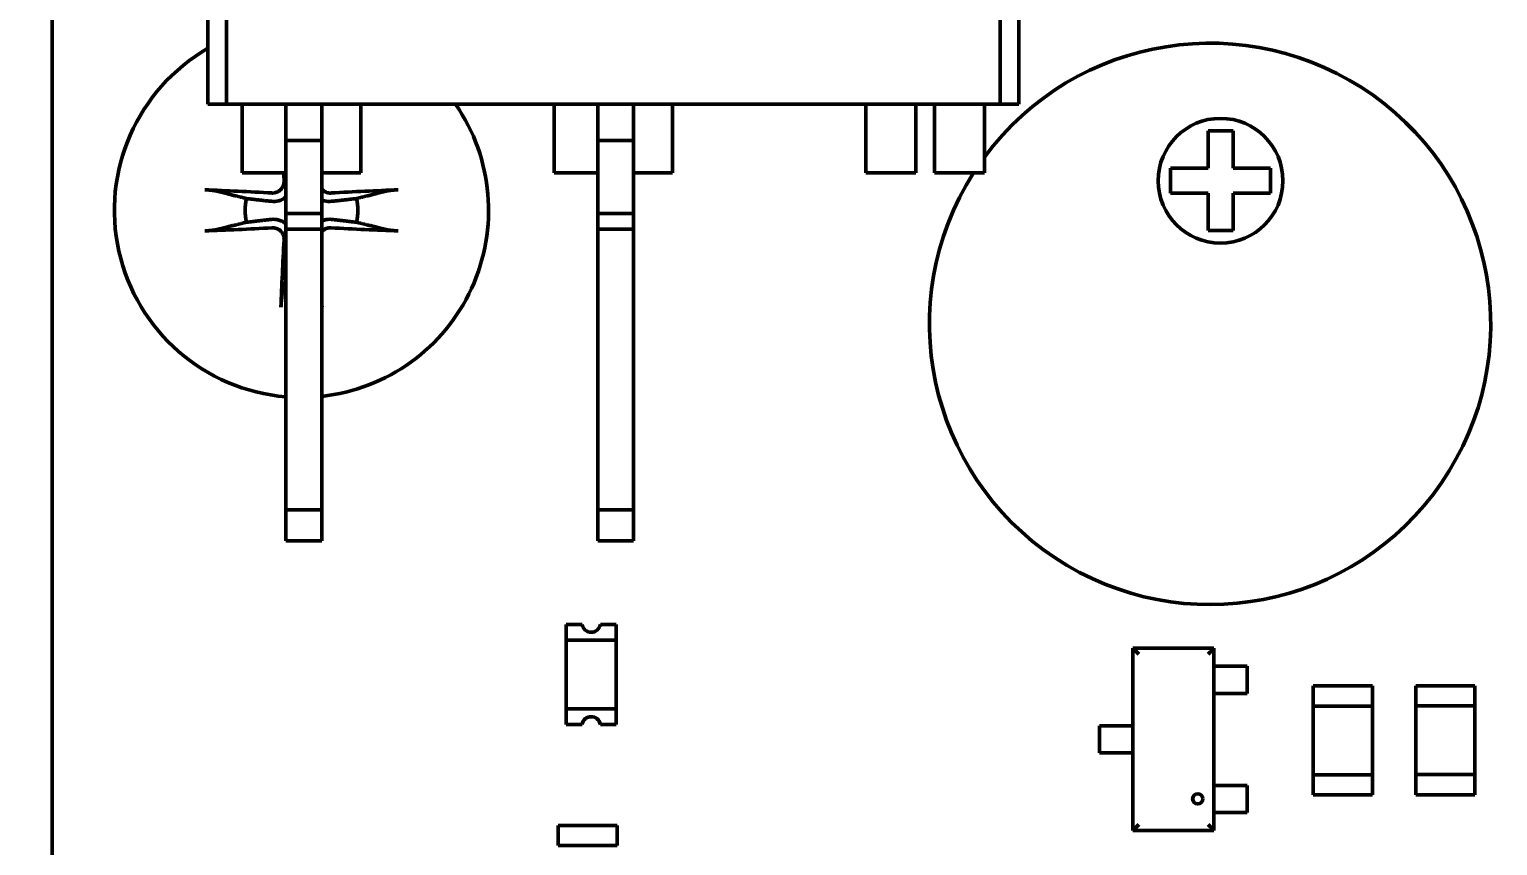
# Model space of a CAD drawing. Header units: millimetres. Extents: x 0 to 841, y 0 to 594.
# Drawn here: x 390.05 to 413.59, y 297.44 to 310.52 of the extents above; entities that cross this region are included whole.
import ezdxf

# ---------------------------------------------------------------- set-up
doc = ezdxf.new("R2010")
doc.units = ezdxf.units.MM
for name, color, linetype, lineweight in [('Dimension (ISO)', 7, 'Continuous', 25), ('Hatch (ISO)', 7, 'Continuous', 18), ('Visible (ISO)', 7, 'Continuous', 50)]:
    doc.layers.add(name, color=color, linetype=linetype, lineweight=lineweight)
doc.styles.add('Note Text (ISO)', font='tahoma.ttf')
doc.dimstyles.new('Default (ISO)', dxfattribs={"dimtxt": 3.5, "dimasz": 2.5, "dimexe": 3.175, "dimexo": 0, "dimgap": 0.762, "dimtad": 1, "dimrnd": 1e-08, "dimtxsty": 'Note Text (ISO)', "dimcen": 0.09, "dimdle": 10, "dimclrd": 256, "dimclre": 256, "dimclrt": 256, "dimadec": 0, "dimazin": 0, "dimtfac": 1.001486, "dimtmove": 0, "dimatfit": 3, "dimfxl": 1, "dimtolj": 1, "dimtzin": 0, "dimlwd": -1, "dimlwe": -1, "dimarcsym": 0})

# ---------------------------------------------------------------- blocks, each defined once
blk = doc.blocks.new('*D15')
at = {"layer": 'Defpoints', "color": 0, "transparency": 16777216}
for p in [(403.259, 321.832), (351.586, 205.621), (382.416, 205.621)]:
    blk.add_point(p, dxfattribs=at)
at = {"layer": 'Dimension (ISO)', "transparency": 16777216}
for p, q in [((403.259, 321.832), (348.411, 321.832)), ((351.586, 319.332), (351.586, 208.121)), ((382.416, 205.621), (348.411, 205.621))]:
    blk.add_line(p, q, dxfattribs=at)
for points in [[(351.169, 319.332), (352.003, 319.332), (351.586, 321.832)], [(351.169, 208.121), (352.003, 208.121), (351.586, 205.621)]]:
    blk.add_solid(points, dxfattribs=at)
at = {"layer": 'Dimension (ISO)', "transparency": 16777216, "insert": (346.381, 257.888), "char_height": 3.5, "attachment_point": 1, "rotation": 90, "style": 'Note Text (ISO)'}
blk.add_mtext('\\A1;116,21', dxfattribs=at)

msp = doc.modelspace()

# ---------------------------------------------------------------- hatches: boundary and pattern name
at = {"layer": 'Hatch (ISO)'}
h = msp.add_hatch(dxfattribs=at)
h.set_pattern_fill('ANSI31', color=256, scale=25.4, style=0)
h.set_pattern_definition([(45, (0, 0), (-2.245064, 2.245064), [])])
edge = h.paths.add_edge_path()
edge.add_ellipse((416.288, 307.621), major_axis=(-9.758, 2.186), ratio=1, start_angle=270, end_angle=282.6294)
edge.add_line((416.288, 317.621), (382.416, 317.621))
edge.add_ellipse((382.416, 312.621), major_axis=(-5, 0), ratio=1, start_angle=270, end_angle=360)
edge.add_line((377.416, 312.621), (377.416, 210.621))
edge.add_ellipse((382.416, 210.621), major_axis=(0, -5), ratio=1, start_angle=270, end_angle=360)
edge.add_line((382.416, 205.621), (416.288, 205.621))
edge.add_ellipse((416.288, 215.621), major_axis=(10, 0), ratio=1, start_angle=270, end_angle=282.6294)
edge.add_ellipse((445.416, 85.621), major_axis=(120.242, 26.942), ratio=1, start_angle=64.74122, end_angle=90, ccw=False)
edge.add_ellipse((474.544, 215.621), major_axis=(9.758, -2.186), ratio=1, start_angle=270, end_angle=282.6294)
edge.add_line((474.544, 205.621), (558.416, 205.621))
edge.add_ellipse((558.416, 210.621), major_axis=(5, 0), ratio=1, start_angle=270, end_angle=360)
edge.add_line((563.416, 210.621), (563.416, 312.621))
edge.add_ellipse((558.416, 312.621), major_axis=(0, 5), ratio=1, start_angle=270, end_angle=360)
edge.add_line((558.416, 317.621), (474.544, 317.621))
edge.add_ellipse((474.544, 307.621), major_axis=(-10, 0), ratio=1, start_angle=270, end_angle=282.6294)
edge.add_ellipse((445.416, 437.621), major_axis=(-120.242, -26.942), ratio=1, start_angle=64.74122, end_angle=90, ccw=False)
edge = h.paths.add_edge_path(flags=0)
edge.add_line((388.916, 208.621), (388.916, 210.621))
edge.add_ellipse((382.416, 210.621), major_axis=(0, 6.5), ratio=1, start_angle=270, end_angle=363.5049)
edge.add_line((382.019, 217.108), (380.416, 217.108))
edge.add_line((380.416, 217.108), (380.416, 221.814))
edge.add_spline(control_points=[(380.416, 221.814), (380.416, 222.421), (380.5, 223.145), (380.692, 224.324), (380.822, 224.956), (381.036, 226.225), (381.109, 226.863), (381.109, 228.037), (381.036, 228.675), (380.822, 229.944), (380.692, 230.576), (380.5, 231.755), (380.416, 232.479), (380.416, 233.086)], knot_values=[1.346639, 1.346639, 1.346639, 1.346639, 1.528836, 1.528836, 1.705012, 1.705012, 1.881187, 1.881187, 2.057362, 2.057362, 2.233538, 2.233538, 2.415734, 2.415734, 2.415734, 2.415734], degree=3, periodic=0)
edge.add_line((380.416, 233.086), (380.416, 241.621))
edge.add_ellipse((380.416, 244.121), major_axis=(2.5, 0), ratio=1, start_angle=270, end_angle=450)
edge.add_line((380.416, 246.621), (380.416, 276.621))
edge.add_ellipse((380.416, 279.121), major_axis=(2.5, 0), ratio=1, start_angle=270, end_angle=450)
edge.add_line((380.416, 281.621), (380.416, 306.121))
edge.add_line((380.416, 306.121), (382.489, 306.121))
edge.add_ellipse((382.416, 312.621), major_axis=(6.5, 0.073), ratio=1, start_angle=270, end_angle=359.355)
edge.add_line((388.916, 312.621), (388.916, 314.621))
edge.add_line((388.916, 314.621), (416.288, 314.621))
edge.add_ellipse((416.288, 307.621), major_axis=(7, 0), ratio=1, start_angle=77.3706, end_angle=90, ccw=False)
edge.add_ellipse((445.416, 437.621), major_axis=(123.169, -27.598), ratio=1, start_angle=270, end_angle=279.22446)
edge.add_ellipse((445.416, 311.397), major_axis=(-0.223, -7.497), ratio=1, start_angle=270, end_angle=453.4049)
edge.add_ellipse((445.416, 437.621), major_axis=(126.001, 7.497), ratio=1, start_angle=270, end_angle=279.22446)
edge.add_ellipse((474.544, 307.621), major_axis=(6.831, 1.531), ratio=1, start_angle=77.3706, end_angle=90, ccw=False)
edge.add_line((474.544, 314.621), (535.916, 314.621))
edge.add_ellipse((538.416, 314.621), major_axis=(0, -2.5), ratio=1, start_angle=270, end_angle=450)
edge.add_line((540.916, 314.621), (551.918, 314.621))
edge.add_line((551.918, 314.621), (551.918, 312.445))
edge.add_ellipse((558.416, 312.621), major_axis=(0.176, -6.498), ratio=1, start_angle=270, end_angle=359.0971)
edge.add_line((558.489, 306.121), (560.416, 306.121))
edge.add_line((560.416, 306.121), (560.416, 217.108))
edge.add_line((560.416, 217.108), (558.813, 217.108))
edge.add_ellipse((558.416, 210.621), major_axis=(-6.488, 0.397), ratio=1, start_angle=270, end_angle=361.9571)
edge.add_line((551.918, 210.796), (551.918, 208.621))
edge.add_line((551.918, 208.621), (540.916, 208.621))
edge.add_ellipse((538.416, 208.621), major_axis=(0, 2.5), ratio=1, start_angle=270, end_angle=450)
edge.add_line((535.916, 208.621), (474.544, 208.621))
edge.add_ellipse((474.544, 215.621), major_axis=(-7, 0), ratio=1, start_angle=77.3706, end_angle=90, ccw=False)
edge.add_ellipse((445.416, 85.621), major_axis=(-123.169, 27.598), ratio=1, start_angle=270, end_angle=279.22446)
edge.add_ellipse((445.416, 211.844), major_axis=(0.223, 7.497), ratio=1, start_angle=270, end_angle=453.4049)
edge.add_ellipse((445.416, 85.621), major_axis=(-126.001, -7.497), ratio=1, start_angle=270, end_angle=279.22446)
edge.add_ellipse((416.288, 215.621), major_axis=(-6.831, -1.531), ratio=1, start_angle=77.3706, end_angle=90, ccw=False)
edge.add_line((416.288, 208.621), (388.916, 208.621))
edge = h.paths.add_edge_path(flags=0)
edge.add_ellipse((557.666, 211.371), major_axis=(0, 2.172), ratio=1, start_angle=0, end_angle=360)
edge = h.paths.add_edge_path(flags=0)
edge.add_ellipse((557.666, 311.871), major_axis=(0, 2.172), ratio=1, start_angle=0, end_angle=360)
edge = h.paths.add_edge_path(flags=0)
edge.add_ellipse((383.166, 311.871), major_axis=(0, 2.172), ratio=1, start_angle=0, end_angle=360)
edge = h.paths.add_edge_path(flags=0)
edge.add_ellipse((383.166, 211.371), major_axis=(0, 2.172), ratio=1, start_angle=0, end_angle=360)
edge = h.paths.add_edge_path(flags=0)
edge.add_ellipse((445.416, 214.344), major_axis=(0, 2), ratio=1, start_angle=0, end_angle=360)
edge = h.paths.add_edge_path(flags=0)
edge.add_ellipse((445.416, 308.897), major_axis=(0, 2), ratio=1, start_angle=0, end_angle=360)

# ---------------------------------------------------------------- linework, layer by layer
at = {"layer": 'Visible (ISO)'}
for p, q in [((393.216, 309.321), (393.216, 314.621)), ((405.616, 309.321), (405.616, 314.621)), ((392.916, 312.321), (392.916, 309.321)), ((405.916, 312.321), (405.916, 309.321)), ((390.416, 230.41), (390.416, 311.621)), ((393.216, 309.321), (392.916, 309.321)), ((393.216, 309.321), (405.616, 309.321)), ((393.466, 308.221), (393.466, 309.321)), ((394.166, 308.939), (394.166, 309.321)), ((394.741, 308.939), (394.741, 309.321)), ((395.366, 308.221), (395.366, 309.321)), ((398.466, 308.221), (398.466, 309.321)), ((399.166, 308.939), (399.166, 309.321)), ((399.741, 308.939), (399.741, 309.321)), ((400.366, 308.221), (400.366, 309.321)), ((403.466, 308.221), (403.466, 309.321)), ((404.266, 308.221), (404.266, 309.321)), ((404.566, 308.221), (404.566, 309.321)), ((405.366, 308.221), (405.366, 309.321)), ((405.616, 309.321), (405.916, 309.321)), ((394.166, 308.939), (394.166, 308.804)), ((394.741, 308.939), (394.741, 308.804)), ((399.166, 308.939), (399.166, 308.804)), ((399.741, 308.939), (399.741, 308.804)), ((408.952, 308.896), (408.952, 308.296)), ((409.352, 308.896), (408.952, 308.896)), ((409.352, 308.296), (409.352, 308.896)), ((394.166, 308.769), (394.166, 308.804)), ((394.166, 308.769), (394.166, 308.74)), ((394.166, 307.571), (394.166, 308.74)), ((394.741, 308.74), (394.166, 308.74)), ((394.741, 308.769), (394.741, 308.804)), ((394.741, 308.769), (394.741, 308.74)), ((394.741, 307.571), (394.741, 308.74)), ((399.166, 308.769), (399.166, 308.804)), ((399.166, 308.769), (399.166, 308.74)), ((399.166, 307.571), (399.166, 308.74)), ((399.741, 308.74), (399.166, 308.74)), ((399.741, 308.769), (399.741, 308.804)), ((399.741, 308.769), (399.741, 308.74)), ((399.741, 307.571), (399.741, 308.74)), ((394.166, 308.221), (393.466, 308.221)), ((395.366, 308.221), (394.741, 308.221)), ((399.166, 308.221), (398.466, 308.221)), ((400.366, 308.221), (399.741, 308.221)), ((404.266, 308.221), (403.466, 308.221)), ((405.366, 308.221), (404.566, 308.221)), ((408.352, 308.296), (408.352, 307.896)), ((408.952, 308.296), (408.352, 308.296)), ((409.952, 308.296), (409.352, 308.296)), ((409.952, 307.896), (409.952, 308.296)), ((408.352, 307.896), (408.952, 307.896)), ((408.952, 307.896), (408.952, 307.296)), ((409.352, 307.896), (409.952, 307.896)), ((409.352, 307.296), (409.352, 307.896)), ((394.741, 307.571), (394.166, 307.571)), ((394.166, 307.321), (394.166, 307.571)), ((394.741, 307.321), (394.741, 307.571)), ((399.741, 307.571), (399.166, 307.571)), ((399.166, 307.321), (399.166, 307.571)), ((399.741, 307.321), (399.741, 307.571)), ((394.741, 307.321), (394.166, 307.321)), ((394.166, 302.821), (394.166, 307.321)), ((394.741, 302.821), (394.741, 307.321)), ((399.741, 307.321), (399.166, 307.321)), ((399.166, 302.821), (399.166, 307.321)), ((399.741, 302.821), (399.741, 307.321)), ((408.952, 307.296), (409.352, 307.296)), ((394.741, 302.821), (394.166, 302.821)), ((394.166, 302.321), (394.166, 302.821)), ((394.741, 302.321), (394.741, 302.821)), ((399.741, 302.821), (399.166, 302.821)), ((399.166, 302.321), (399.166, 302.821)), ((399.741, 302.321), (399.741, 302.821)), ((394.741, 302.321), (394.166, 302.321)), ((399.741, 302.321), (399.166, 302.321)), ((398.916, 300.98), (398.662, 300.98)), ((398.662, 300.98), (398.662, 300.73)), ((399.462, 300.98), (399.208, 300.98)), ((399.462, 300.73), (399.462, 300.98)), ((398.662, 300.692), (398.662, 300.73)), ((398.662, 300.73), (399.462, 300.73)), ((398.662, 300.692), (398.662, 300.593)), ((399.462, 300.692), (399.462, 300.73)), ((399.462, 300.692), (399.462, 300.593)), ((398.662, 299.767), (398.662, 300.593)), ((399.462, 299.767), (399.462, 300.593)), ((409.046, 300.6), (407.746, 300.6)), ((407.746, 300.6), (407.746, 297.68)), ((407.746, 300.6), (407.808, 300.539)), ((407.84, 300.506), (407.808, 300.539)), ((408.953, 300.506), (408.985, 300.539)), ((409.046, 300.6), (408.985, 300.539)), ((409.046, 300.6), (409.046, 297.68)), ((409.17, 300.312), (409.046, 300.312)), ((409.046, 300.312), (409.046, 299.877)), ((409.17, 300.312), (409.277, 300.312)), ((409.318, 300.312), (409.277, 300.312)), ((409.424, 300.312), (409.318, 300.312)), ((409.581, 300.312), (409.424, 300.312)), ((409.581, 300.312), (409.581, 299.877)), ((410.639, 299.673), (410.639, 299.996)), ((410.639, 299.996), (411.588, 299.996)), ((411.588, 299.996), (411.588, 299.673)), ((412.281, 299.676), (412.281, 300)), ((412.281, 300), (413.23, 300)), ((413.23, 300), (413.23, 299.676)), ((398.662, 299.767), (398.662, 299.667)), ((399.462, 299.767), (399.462, 299.667)), ((409.17, 299.877), (409.046, 299.877)), ((409.17, 299.877), (409.277, 299.877)), ((409.318, 299.877), (409.277, 299.877)), ((409.424, 299.877), (409.318, 299.877)), ((409.581, 299.877), (409.424, 299.877)), ((398.662, 299.63), (398.662, 299.667)), ((399.462, 299.63), (398.662, 299.63)), ((398.662, 299.63), (398.662, 299.38)), ((399.462, 299.63), (399.462, 299.667)), ((399.462, 299.38), (399.462, 299.63)), ((411.588, 299.673), (410.639, 299.673)), ((410.639, 298.573), (410.639, 299.671)), ((410.639, 299.671), (411.588, 299.671)), ((411.588, 299.671), (411.588, 298.573)), ((413.23, 299.676), (412.281, 299.676)), ((412.281, 298.576), (412.281, 299.675)), ((412.281, 299.675), (413.23, 299.675)), ((413.23, 299.675), (413.23, 298.576)), ((398.662, 299.38), (398.916, 299.38)), ((399.208, 299.38), (399.462, 299.38)), ((407.368, 299.357), (407.211, 299.357)), ((407.211, 299.357), (407.211, 298.922)), ((407.368, 299.357), (407.475, 299.357)), ((407.475, 299.357), (407.516, 299.357)), ((407.622, 299.357), (407.516, 299.357)), ((407.746, 299.357), (407.622, 299.357)), ((407.746, 299.357), (407.746, 298.922)), ((407.368, 298.922), (407.211, 298.922)), ((407.368, 298.922), (407.475, 298.922)), ((407.475, 298.922), (407.516, 298.922)), ((407.622, 298.922), (407.516, 298.922)), ((407.746, 298.922), (407.622, 298.922)), ((411.588, 298.573), (410.639, 298.573)), ((410.639, 298.248), (410.639, 298.572)), ((410.639, 298.572), (411.588, 298.572)), ((411.588, 298.572), (411.588, 298.248)), ((413.23, 298.576), (412.281, 298.576)), ((412.281, 298.251), (412.281, 298.575)), ((412.281, 298.575), (413.23, 298.575)), ((413.23, 298.575), (413.23, 298.251)), ((409.17, 298.402), (409.046, 298.402)), ((409.046, 298.402), (409.046, 297.967)), ((409.17, 298.402), (409.277, 298.402)), ((409.318, 298.402), (409.277, 298.402)), ((409.424, 298.402), (409.318, 298.402)), ((409.581, 298.402), (409.424, 298.402)), ((409.581, 298.402), (409.581, 297.967)), ((411.588, 298.248), (410.639, 298.248)), ((413.23, 298.251), (412.281, 298.251)), ((409.17, 297.967), (409.046, 297.967)), ((409.17, 297.967), (409.277, 297.967)), ((409.318, 297.967), (409.277, 297.967)), ((409.424, 297.967), (409.318, 297.967)), ((409.581, 297.967), (409.424, 297.967)), ((398.529, 297.436), (398.529, 297.76)), ((398.529, 297.76), (399.478, 297.76)), ((399.478, 297.76), (399.478, 297.436)), ((407.746, 297.68), (407.808, 297.741)), ((409.046, 297.68), (407.746, 297.68)), ((407.808, 297.741), (407.84, 297.774)), ((408.953, 297.774), (408.985, 297.741)), ((409.046, 297.68), (408.985, 297.741)), ((399.478, 297.436), (398.529, 297.436))]:
    msp.add_line(p, q, dxfattribs=at)
for centre, radius in [((409.152, 308.096), 1), ((408.786, 298.185), 0.0812)]:
    msp.add_circle(centre, radius, dxfattribs=at)
for centre, radius, start, end in [((408.985, 305.801), 4.5, 147.4751, 143.5356), ((394.416, 307.621), 3, 120, 265.2198), ((394.416, 307.621), 3, 276.2192, 34.5181), ((394.416, 307.621), 0.902, 167.8798, 192.1202), ((394.416, 307.621), 0.902, 347.8798, 12.1202), ((399.062, 301.005), 0.148, 189.725, 350.275), ((399.062, 299.355), 0.148, 9.725, 170.275)]:
    msp.add_arc(centre, radius, start, end, dxfattribs=at)
for centre, major_axis, start_param, end_param in [((394.62, 307.634), (0.336, -5.195), 4.593556, 4.617896), ((394.403, 307.417), (-5.195, 0.336), 4.806882, 5.018311), ((394.429, 307.417), (-5.195, -0.336), 4.406467, 4.617896), ((394.403, 307.824), (5.195, 0.336), 4.406467, 4.617896), ((394.429, 307.824), (5.195, -0.336), 4.806882, 5.018311), ((394.62, 307.607), (-0.336, -5.195), 4.806882, 5.018311), ((394.212, 307.607), (-0.336, 5.195), 4.406467, 4.429041)]:
    msp.add_ellipse(centre, major_axis=major_axis, ratio=0.087156, start_param=start_param, end_param=end_param, dxfattribs=at)
for points, knots in [([(392.866, 307.95), (392.88, 307.949), (392.896, 307.949), (392.927, 307.947), (392.947, 307.945), (392.979, 307.942), (392.996, 307.94), (393.018, 307.936), (393.028, 307.934), (393.034, 307.933)], [0.01685823, 0.01685823, 0.01685823, 0.01685823, 0.02095884, 0.02095884, 0.0262115, 0.0262115, 0.03140979, 0.03140979, 0.03562467, 0.03562467, 0.03562467, 0.03562467]), ([(394.137, 308.095), (394.138, 308.072), (394.135, 308.047), (394.119, 308.001), (394.107, 307.979), (394.076, 307.945), (394.056, 307.929), (394.013, 307.908), (393.988, 307.901), (393.958, 307.899), (393.95, 307.899), (393.942, 307.899)], [0, 0, 0, 0, 0.00692285, 0.00692285, 0.0138457, 0.0138457, 0.02075693, 0.02075693, 0.02766816, 0.02766816, 0.03000447, 0.03000447, 0.03000447, 0.03000447]), ([(394.89, 307.899), (394.867, 307.898), (394.842, 307.901), (394.796, 307.917), (394.775, 307.93), (394.752, 307.95), (394.746, 307.956), (394.741, 307.962)], [0, 0, 0, 0, 0.00692285, 0.00692285, 0.0138457, 0.0138457, 0.01611799, 0.01611799, 0.01611799, 0.01611799]), ([(395.798, 307.933), (395.804, 307.934), (395.814, 307.936), (395.836, 307.94), (395.853, 307.942), (395.885, 307.945), (395.905, 307.947), (395.936, 307.949), (395.952, 307.949), (395.966, 307.95)], [0.04788997, 0.04788997, 0.04788997, 0.04788997, 0.05210485, 0.05210485, 0.05730314, 0.05730314, 0.0625558, 0.0625558, 0.06665641, 0.06665641, 0.06665641, 0.06665641]), ([(394.166, 307.835), (394.152, 307.824), (394.137, 307.813), (394.098, 307.791), (394.074, 307.781), (394.014, 307.765), (393.972, 307.761), (393.933, 307.766)], [0.16753296, 0.16753296, 0.16753296, 0.16753296, 0.17276323, 0.17276323, 0.18043959, 0.18043959, 0.19286212, 0.19286212, 0.19286212, 0.19286212]), ([(394.899, 307.766), (394.86, 307.761), (394.818, 307.765), (394.768, 307.779), (394.755, 307.783), (394.741, 307.789)], [0.13731162, 0.13731162, 0.13731162, 0.13731162, 0.14973415, 0.14973415, 0.15411148, 0.15411148, 0.15411148, 0.15411148]), ([(393.933, 307.476), (393.972, 307.48), (394.014, 307.476), (394.074, 307.46), (394.098, 307.45), (394.137, 307.428), (394.152, 307.417), (394.166, 307.406)], [0.13731162, 0.13731162, 0.13731162, 0.13731162, 0.14973415, 0.14973415, 0.15741051, 0.15741051, 0.16264078, 0.16264078, 0.16264078, 0.16264078]), ([(394.741, 307.452), (394.755, 307.458), (394.768, 307.463), (394.818, 307.476), (394.86, 307.48), (394.899, 307.476)], [0.17606226, 0.17606226, 0.17606226, 0.17606226, 0.18043959, 0.18043959, 0.19286212, 0.19286212, 0.19286212, 0.19286212]), ([(393.034, 307.308), (393.028, 307.307), (393.018, 307.305), (392.996, 307.302), (392.979, 307.3), (392.947, 307.296), (392.927, 307.295), (392.896, 307.293), (392.88, 307.292), (392.866, 307.291)], [0.04788997, 0.04788997, 0.04788997, 0.04788997, 0.05210485, 0.05210485, 0.05730314, 0.05730314, 0.0625558, 0.0625558, 0.06665641, 0.06665641, 0.06665641, 0.06665641]), ([(393.942, 307.342), (393.965, 307.343), (393.99, 307.34), (394.036, 307.324), (394.057, 307.311), (394.092, 307.281), (394.107, 307.261), (394.129, 307.217), (394.135, 307.193), (394.138, 307.162), (394.138, 307.154), (394.137, 307.146)], [0, 0, 0, 0, 0.00692285, 0.00692285, 0.0138457, 0.0138457, 0.02075693, 0.02075693, 0.02766816, 0.02766816, 0.03000447, 0.03000447, 0.03000447, 0.03000447]), ([(394.741, 307.28), (394.756, 307.297), (394.776, 307.312), (394.819, 307.334), (394.844, 307.34), (394.874, 307.342), (394.882, 307.342), (394.89, 307.342)], [0.01388736, 0.01388736, 0.01388736, 0.01388736, 0.02075693, 0.02075693, 0.02766816, 0.02766816, 0.03000447, 0.03000447, 0.03000447, 0.03000447]), ([(395.966, 307.291), (395.952, 307.292), (395.936, 307.293), (395.905, 307.295), (395.885, 307.296), (395.853, 307.3), (395.836, 307.302), (395.814, 307.305), (395.804, 307.307), (395.798, 307.308)], [0.01685823, 0.01685823, 0.01685823, 0.01685823, 0.02095884, 0.02095884, 0.0262115, 0.0262115, 0.03140979, 0.03140979, 0.03562467, 0.03562467, 0.03562467, 0.03562467]), ([(394.087, 306.071), (394.087, 306.085), (394.088, 306.1), (394.09, 306.131), (394.092, 306.152), (394.095, 306.184), (394.097, 306.201), (394.1, 306.223), (394.102, 306.232), (394.104, 306.239)], [0.01685823, 0.01685823, 0.01685823, 0.01685823, 0.02095884, 0.02095884, 0.0262115, 0.0262115, 0.03140979, 0.03140979, 0.03562467, 0.03562467, 0.03562467, 0.03562467]), ([(394.741, 306.142), (394.742, 306.133), (394.742, 306.123), (394.744, 306.1), (394.745, 306.085), (394.745, 306.071)], [0.0598597, 0.0598597, 0.0598597, 0.0598597, 0.0625558, 0.0625558, 0.066656407, 0.066656407, 0.066656407, 0.066656407])]:
    msp.add_open_spline(points, degree=3, knots=knots, dxfattribs=at)
for points, weights in [([(393.534, 307.81), (393.34, 307.858), (393.034, 307.933)], [1, 1.02752923649, 1.00410486201]), ([(393.933, 307.766), (393.79, 307.781), (393.534, 307.81)], [1.67338373673, 1.35043058172, 1]), ([(395.297, 307.81), (395.041, 307.781), (394.899, 307.766)], [1, 1.35043058172, 1.67338373673]), ([(395.798, 307.933), (395.492, 307.858), (395.297, 307.81)], [1.00410486313, 1.02752924454, 1]), ([(393.534, 307.431), (393.79, 307.46), (393.933, 307.476)], [1, 1.35043058172, 1.67338373673]), ([(394.899, 307.476), (395.041, 307.46), (395.297, 307.431)], [1.67338373673, 1.35043058172, 1]), ([(393.034, 307.308), (393.34, 307.383), (393.534, 307.431)], [1.00410486313, 1.02752924454, 1]), ([(395.297, 307.431), (395.492, 307.383), (395.798, 307.308)], [1, 1.02752923661, 1.00410486203]), ([(394.166, 306.492), (394.138, 306.378), (394.104, 306.239)], [1.01486922705, 1.01465870667, 1.0041048634])]:
    msp.add_rational_spline(points, weights, degree=2, dxfattribs=at)

# ---------------------------------------------------------------- dimensions: what is measured, and where the dimension line sits
at = {"layer": 'Dimension (ISO)'}
dim = msp.add_linear_dim(base=(351.586, 205.621), p1=(403.259, 321.832), p2=(382.416, 205.621), angle=270, dimstyle='Default (ISO)', override={"dimgap": 0.762, "dimdec": 2, "dimtol": 0, "dimlim": 0, "dimtp": 0, "dimtm": 0, "dimtdec": 2, "dimtofl": 0, "dimatfit": 1}, dxfattribs=at)
dim.commit()
dim.dimension.update_dxf_attribs({"geometry": '*D15', "text_midpoint": (351.586, 264.726), "dimtype": 160})

doc.saveas('drawing.dxf')
